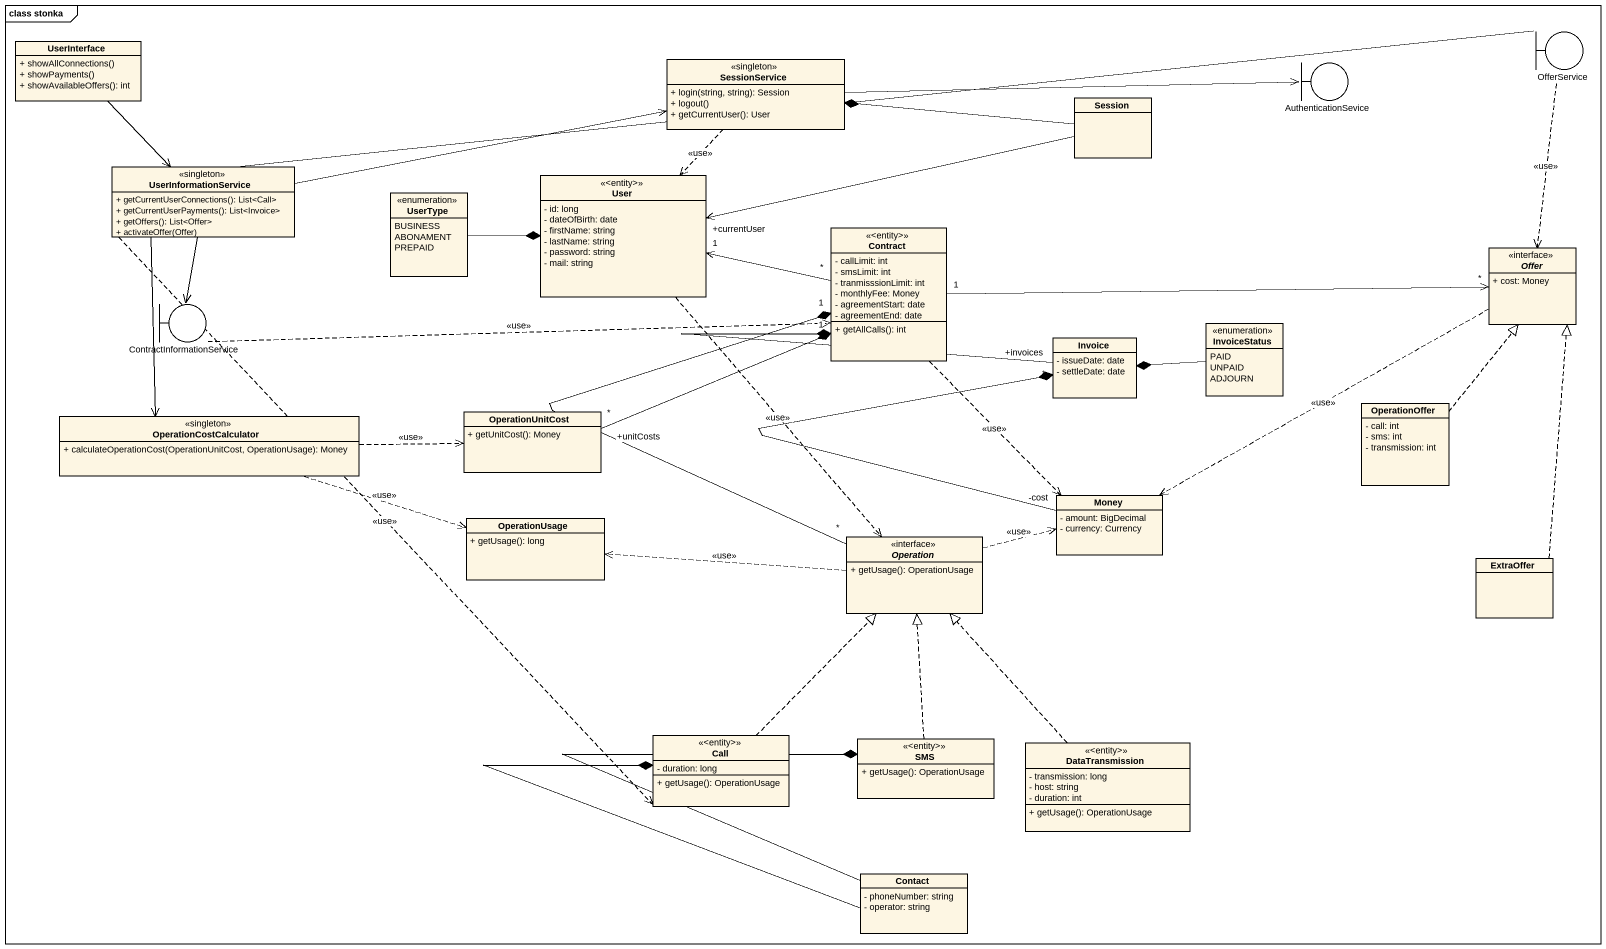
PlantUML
@startuml
mainframe class stonka
allowmixing
hide circle
hide empty members
skinparam classAttributeIconSize 0
class UserInterface {
  + showAllConnections()
  + showPayments()
  + showAvailableOffers(): int
}
boundary OfferService
class SessionService <<singleton>> {
  + login(string, string): Session
  + logout()
  + getCurrentUser(): User
}
boundary AuthenticationSevice
class Session
class UserInformationService <<singleton>> {
  + getCurrentUserConnections(): List<Call>
  + getCurrentUserPayments(): List<Invoice>
  + getOffers(): List<Offer>
  + activateOffer(Offer)
}
enum UserType {
  BUSINESS
  ABONAMENT
  PREPAID
}
class User <<entity>> {
  - id: long
  - dateOfBirth: date
  - firstName: string
  - lastName: string
  - password: string
  - mail: string
}
class Contract <<entity>> {
  - callLimit: int
  - smsLimit: int
  - tranmisssionLimit: int
  - monthlyFee: Money
  - agreementStart: date
  - agreementEnd: date
  + getAllCalls(): int
}
interface Offer {
  + cost: Money
}
boundary ContractInformationService
class Invoice {
  - issueDate: date
  - settleDate: date
}
enum InvoiceStatus {
  PAID
  UNPAID
  ADJOURN
}
class OperationCostCalculator <<singleton>> {
  + calculateOperationCost(OperationUnitCost, OperationUsage): Money
}
class OperationUnitCost {
  + getUnitCost(): Money
}
class OperationOffer {
  - call: int
  - sms: int
  - transmission: int
}
class Money {
  - amount: BigDecimal
  - currency: Currency
}
class OperationUsage {
  + getUsage(): long
}
interface Operation {
  + getUsage(): OperationUsage
}
class ExtraOffer
class Call <<entity>> {
  - duration: long
  + getUsage(): OperationUsage
}
class SMS <<entity>> {
  + getUsage(): OperationUsage
}
class DataTransmission <<entity>> {
  - transmission: long
  - host: string
  - duration: int
  + getUsage(): OperationUsage
}
class Contact {
  - phoneNumber: string
  - operator: string
}
UserInterface --> UserInformationService
OfferService ..> Offer : <<use>>
SessionService -right-> AuthenticationSevice
SessionService ..> User : <<use>>
Session -left-* SessionService
Session -left-> "+currentUser" User
UserInformationService -right- OfferService
UserInformationService -right-> SessionService
UserInformationService --> ContractInformationService
UserInformationService --> OperationCostCalculator
UserInformationService ..> Call : <<use>>
UserType -right-* User
User "1" <-right- "*" Contract
User ..> Operation : <<use>>
Contract "1" -right-> "*" Offer
Contract ..> Money : <<use>>
Offer .left.> Money : <<use>>
ContractInformationService .right.> Contract : <<use>>
Invoice "+invoices\n*" -left-* "1" Contract
InvoiceStatus -left-* Invoice
OperationCostCalculator .right.> OperationUnitCost : <<use>>
OperationCostCalculator .right.> OperationUsage : <<use>>
OperationUnitCost "+unitCosts\n*" -right-* Contract
OperationOffer .up.|> Offer
Money "-cost" -up-* Invoice
Operation "*" -up-* "1" Contract
Operation .right.> Money : <<use>>
Operation .left.> OperationUsage : <<use>>
ExtraOffer .up.|> Offer
Call .up.|> Operation
SMS .up.|> Operation
DataTransmission .up.|> Operation
Contact -up-* Call
Contact -up-* SMS
@enduml
